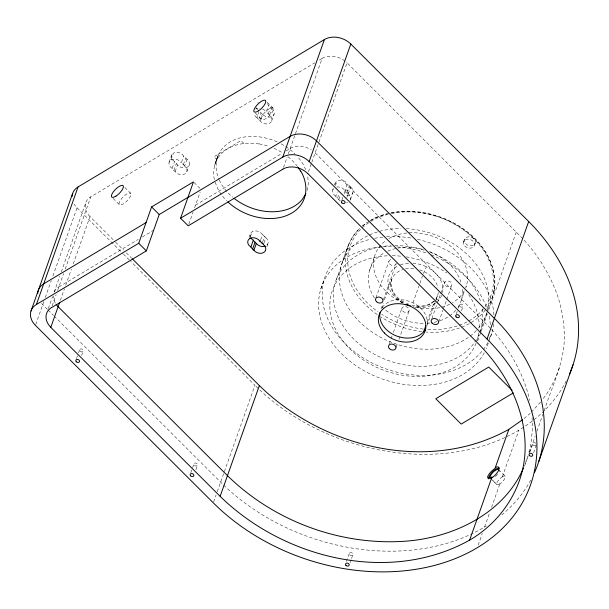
<?xml version="1.0" encoding="UTF-8"?>
<svg xmlns="http://www.w3.org/2000/svg" width="609" height="609" viewBox="0 0 609 609"><rect width="100%" height="100%" fill="white"/><g stroke="black" fill="none" stroke-linecap="round" stroke-linejoin="round"><path stroke-width="0.46" stroke-dasharray="3.04 2.28" d="M494.424 288.75C498.893 231.055 423.872 196.136 375.852 217.596M493.983 291.368L494.5 288.285L492.673 296.377L488.045 309.456M528.011 455.852L524.509 465.451M528.901 452.19L530.903 443.969L532.403 429.703L532.038 416.023M544.172 410.755C551.625 387.332 563.454 364.677 564.292 339.647C564.642 324.749 562.221 309.951 557.6 295.807C550.193 274.964 538.463 255.734 523.512 239.451M277.148 141.882C265.882 136.888 253.039 134.901 240.928 137.672A44.419 33.67 19.5 0 0 221.981 148.954C215.038 157.366 214.513 169.607 218.966 179.29M307.103 190.526L308.329 183.507L307.697 175.894M463.403 242.26L464.34 239.489M217.299 157.662L214.627 165.374L218.532 154.488C215.106 162.618 211.932 171.685 214.672 180.515M426.985 325.526L435.268 302.049M81.576 355.572L83.075 351.286M195.931 469.668L197.438 465.39M346.803 197.544L348.607 192.406M350.076 562.663L351.279 559.237M351.576 558.384L352.778 554.959M461.462 310.788L462.962 306.502M533.629 452.83L536.331 445.126M336.244 279.622C343.567 262.951 346.041 240.913 359.706 228.398M35.733 324.506L44.023 301.09M45.294 297.504L51.331 280.46M52.914 275.976L77.054 207.821A19.138 14.509 19.5 0 1 74.085 204.015M48.317 308.611L52.587 296.545M54.125 292.213L59.751 276.319M61.311 271.903L85.702 203.041M52.153 305.885L56.119 294.687M57.649 290.379L63.61 273.548M65.186 269.087L90.764 196.859L314.769 62.826M60.329 300.435L64.432 288.849M65.696 285.278L71.375 269.231M73.27 263.88L90.01 216.621L114.873 241.43M169.089 162.245L171.502 155.44M187.032 159.185L184.626 165.991A6.699 5.078 19.5 0 1 184.969 173.892A6.699 5.078 19.5 0 1 175.141 171.662A6.699 5.078 19.5 0 1 173.869 170.391A6.699 5.078 19.5 0 1 172.119 168.404A6.699 5.078 19.5 0 1 170.984 159.954L173.398 153.148A6.699 5.078 19.5 0 1 183.705 156.11A6.699 5.078 19.5 0 1 185.76 157.921A6.699 5.078 19.5 0 1 187.032 159.185A6.699 5.078 19.5 0 1 187.374 167.094A6.699 5.078 19.5 0 1 177.546 164.864A6.699 5.078 19.5 0 1 176.275 163.593A6.699 5.078 19.5 0 1 174.524 161.606A6.699 5.078 19.5 0 1 173.398 153.148M172.119 168.404L174.524 161.606M173.869 170.391L176.275 163.593M175.141 171.662L177.546 164.864M184.626 165.991A6.699 5.078 19.5 0 0 183.355 164.719A6.699 5.078 19.5 0 0 181.299 162.907L183.705 156.11M183.355 164.719L185.76 157.921M186.864 171.601L189.27 164.803M188.805 224.12L193.076 212.061M194.606 207.753L200.148 192.101M256.298 107.9L255.849 109.171A6.699 5.078 19.5 0 1 259.86 108.356M267.077 103.56A6.699 5.078 19.5 0 1 268.561 105.334A6.699 5.078 19.5 0 1 270.617 107.146A6.699 5.078 19.5 0 1 271.888 108.41L269.483 115.208A6.699 5.078 19.5 0 1 269.825 123.117A6.699 5.078 19.5 0 1 259.997 120.887A6.699 5.078 19.5 0 1 258.726 119.615A6.699 5.078 19.5 0 1 256.975 117.628L258.932 112.102M258.726 119.615L261.139 112.817A6.699 5.078 19.5 0 1 260.157 111.896M259.997 120.887L262.41 114.081A6.699 5.078 19.5 0 1 261.139 112.817M269.483 115.208A6.699 5.078 19.5 0 0 268.211 113.944A6.699 5.078 19.5 0 0 266.156 112.132L268.561 105.334M268.211 113.944L270.617 107.146M271.721 120.826L274.126 114.028M249.073 237.441L250.276 234.039M250.368 236.848L252.172 231.747M283.489 167.46L287.151 157.122M288.377 153.681L322.1 58.441L318.027 60.877M260.675 239.809L262.487 234.709A6.699 5.078 19.5 0 0 254.288 231.001A6.699 5.078 19.5 0 0 250.322 236.695M262.586 242.047L264.542 236.52A6.699 5.078 19.5 0 0 262.487 234.709M264.002 242.884L265.813 237.784A6.699 5.078 19.5 0 0 264.542 236.52M266.849 246.805L268.051 243.402M308.443 171.845L311.496 163.227M311.8 162.367L318.629 143.069M318.949 142.179L347.046 62.818L522.865 238.751M213.622 501.991L216.058 495.102M217.284 491.653L254.943 385.307L130.752 261.398M332.727 190.069L333.336 188.364M334.539 184.969L335.14 183.263M335.376 185.646L337.036 180.972M340.256 200.909A6.699 5.078 19.5 0 1 338.779 199.486A6.699 5.078 19.5 0 1 337.508 198.214A6.699 5.078 19.5 0 1 335.757 196.227L337.257 191.972M337.508 198.214L339.167 193.54M338.779 199.486L340.439 194.811M350.053 200.353A6.699 5.078 19.5 0 0 348.264 193.814A6.699 5.078 19.5 0 0 346.993 192.543A6.699 5.078 19.5 0 0 344.938 190.731L347.343 183.933A6.699 5.078 19.5 0 0 339.152 180.226A6.699 5.078 19.5 0 0 335.186 185.92M346.993 192.543L349.399 185.745A6.699 5.078 19.5 0 0 347.343 183.933M348.264 193.814L350.67 187.009A6.699 5.078 19.5 0 0 349.399 185.745M350.502 199.425L352.908 192.627M320.768 289.092L324.353 278.968M342.524 261.931L348.523 244.993M369.587 270.343L374.756 255.757M375.989 297.793L388.968 261.139M383.442 299.651L396.101 263.895M381.295 308.733L383.183 303.389M384.439 299.834L391.686 279.371L390.97 282.469L391.092 286.352L391.047 285.91L393.079 291.795L392.919 291.452C396.116 296.948 400.349 300.45 405.525 302.886M389.227 344.024L390.811 339.548M391.123 338.657L392.074 335.978M393.345 332.4L401.894 308.261M396.147 347.419L397.723 342.943M398.994 339.373L409.126 310.765M412.978 302.863L418.969 285.964M419.89 283.36L422.418 276.212M423.339 273.608L426.353 266.788A28.166 21.353 19.5 0 1 429.916 268.775A28.174 21.353 19.5 0 1 442.469 293.02M427.168 321.948L434.537 301.151M431.888 318.515L436.957 304.211M437.27 303.312L440.436 294.375M440.756 293.477L444.555 282.751M438.823 321.856L442.941 310.232M443.253 309.342L446.42 300.397M446.74 299.506L451.802 285.202M461.226 300.321L464.568 290.881M466.395 285.735L465.786 287.448A48.218 36.555 19.5 0 0 444.905 242.108A48.218 36.555 19.5 0 0 387.956 239.17M480.273 331.425L487.733 310.331M477.791 340.804L480.844 332.194M481.148 331.326L487.352 313.818M488.616 310.247L516.402 231.785M488.867 341.39L491.851 332.956M478.164 545.146L482.282 533.514M484.574 527.036L489.331 513.615M491.547 507.343L499.791 484.071M502.372 476.778L518.876 430.182M524.509 466.296L528.193 455.897M529.457 452.327L535.144 436.28M536.91 431.263L542.908 414.326M76.445 358.678L78.226 353.692M78.523 352.862L79.71 349.536M190.8 472.774L192.284 468.618M192.581 467.788L194.065 463.632M341.969 199.798L342.859 197.301M344.047 193.974L345.234 190.655M346.437 561.513L349.406 553.2M456.324 313.894L457.214 311.397M458.402 308.07L459.589 304.751M529.701 452.517L532.966 443.375M435.58 301.181L437.46 295.997L436.067 298.699M474.495 245.062L475.233 243.113M559.45 367.623L554.357 380.572L547.658 392.592L542.786 399.169M215.632 162.42L216.941 159.68A45.043 34.15 19.5 0 1 219.567 155.759A44.533 33.761 19.5 0 1 243.927 143.526A46.063 34.926 19.5 0 1 256.64 143.61L259.221 143.975M540.617 402.092L531.451 412.057M524.029 418.535L530.211 413.366M434.011 301.074L429.2 304.188L429.551 304.02C423.019 306.677 417.013 306.593 410.748 304.873M362.18 226.152L369.298 221.059M58.875 286.923L138.281 239.406M142.331 236.977L153.681 230.194M195.527 205.149L282.043 153.377M286.131 150.941L290.211 148.497M369.983 220.625L376.035 217.512M406.979 303.533L408.464 304.135M281.137 143.846L284.845 145.985A50.478 38.276 19.5 0 1 295.038 153.986M267.282 102.289L273.197 108.196A8.039 2.786 -45.1 0 1 266.004 118.519A8.039 2.786 -45.1 0 1 263.088 114.614A8.039 2.786 -45.1 0 1 273.197 108.196M315.157 152.874L490.976 328.814M255.514 113.221L261.862 119.562M243.927 143.526L240.974 140.58L213.98 156.726L216.941 159.68M498.664 469.653L505.287 476.253M490.953 478.689L496.792 484.52L492.81 480.539M194.081 182.517L200.437 188.859M124.875 187.496L130.798 193.403A8.039 2.786 -45.1 0 1 123.604 203.726A8.039 2.786 -45.1 0 1 120.689 199.821A8.039 2.786 -45.1 0 1 130.798 193.403M113.114 198.427L119.463 204.769M115.543 242.1L123.612 250.147M126.299 252.826L131.673 258.193M77.054 207.821L122.698 253.367M123.368 254.029L130.082 260.728M47.449 309.364L42.752 304.675A19.138 14.509 19.5 0 1 41.663 303.503M48.126 310.034L53.493 315.393M54.163 316.063L220.641 482.161A191.348 145.064 19.5 0 0 486.21 526.047M491.623 329.507C509.916 349.505 523.694 373.903 529.754 400.418M219.27 180.066L221.242 183.857A50.478 38.276 19.5 0 0 232.615 197.149M305.741 169.667L303.16 164.323A50.478 38.276 19.5 0 0 298.06 157.213M215.114 182.289L218.068 189.3A50.402 38.215 19.5 0 0 226.67 200.704M530.744 480.128A191.348 145.064 19.5 0 1 499.928 516.417M55.32 303.054A18.095 13.718 19.5 0 1 53.326 295.89M54.3 291.795A18.095 13.718 19.5 0 1 58.814 286.862M290.15 148.436A18.095 13.718 19.5 0 1 311.313 149.875M487.824 342.639A88.016 66.731 19.5 0 1 349.353 347.594A88.016 66.731 19.5 0 1 370.988 239.086M374.588 238.302A88.016 66.731 19.5 0 1 382.939 237.053M386.532 236.749A88.016 66.731 19.5 0 1 410.732 237.997M417.469 239.314A88.016 66.731 19.5 0 1 493.968 315.835M493.686 323.912A88.016 66.731 19.5 0 1 489.712 338.779M484.239 352.763A88.016 66.731 19.5 0 1 386.806 380.496A88.016 66.731 19.5 0 1 318.659 301.737A88.016 66.731 19.5 0 1 392.455 246.698M396.802 246.904A88.016 66.731 19.5 0 1 427.099 253.291M431.347 254.905A88.016 66.731 19.5 0 1 487.215 309.174M489.172 316.307A88.016 66.731 19.5 0 1 490.344 325.092M489.712 336.838A88.016 66.731 19.5 0 1 489.385 338.642M488.266 343.073A88.016 66.731 19.5 0 1 486.127 348.896M478.796 332.864A76.536 58.03 19.5 0 1 404.909 375.593A76.536 58.03 19.5 0 1 330.329 312.638A76.536 58.03 19.5 0 1 387.499 255.803M392.242 255.711A76.536 58.03 19.5 0 1 402.77 256.404M406.15 256.876A76.536 58.03 19.5 0 1 446.732 272.961M468.671 294.627A76.536 58.03 19.5 0 1 479.131 329.492M566.324 380.846A191.348 145.064 19.5 0 1 254.943 385.307M499.905 483.744A5.93 1.903 -43.9 0 1 496.738 483.12A5.93 1.903 -43.9 0 1 502.296 476.992M502.395 476.718A5.93 1.941 -46.7 0 1 505.158 477.73A5.93 1.941 -46.7 0 1 499.814 484.01M265.813 237.784A6.699 5.078 19.5 0 1 266.567 245.419M271.888 108.41A6.699 5.078 19.5 0 1 272.231 116.319A6.699 5.078 19.5 0 1 262.41 114.081M257.911 109.673A6.699 5.078 19.5 0 1 256.61 107.839M257.843 102.647A6.699 5.078 19.5 0 1 258.254 102.373M256.975 117.628A6.699 5.078 19.5 0 1 253.854 113.578M262.509 109.026A6.699 5.078 19.5 0 1 266.156 112.132M170.984 159.954A6.699 5.078 19.5 0 1 181.299 162.907M350.67 187.009A6.699 5.078 19.5 0 1 352.421 193.616A6.699 5.078 19.5 0 1 344.991 195.306M347.655 202.165A6.699 5.078 19.5 0 1 346.529 202.462M335.757 196.227A6.699 5.078 19.5 0 1 334.212 188.052M336.701 187.032A6.699 5.078 19.5 0 1 344.938 190.731M487.078 312.021A76.536 58.03 19.5 0 1 478.529 328.068M476.398 330.481A76.536 58.03 19.5 0 1 351.751 312.782A76.536 58.03 19.5 0 1 400.844 228.497M406.287 228.641A76.536 58.03 19.5 0 1 487.619 309.989M390.59 213.173A76.536 58.03 19.5 0 1 492.651 267.747A76.536 58.03 19.5 0 1 426.201 332.027M421.733 331.585A76.536 58.03 19.5 0 1 381.097 317.114M377.215 314.541A76.536 58.03 19.5 0 1 359.881 228.337M362.515 226.008A76.536 58.03 19.5 0 1 366.884 222.765M370.873 220.321A76.536 58.03 19.5 0 1 387.096 213.965M388.238 214.269A74.679 56.614 19.5 0 0 383.343 215.7A74.039 56.135 19.5 0 0 374.223 219.522A74.679 56.614 19.5 0 0 349.147 249.325A74.679 56.614 19.5 0 0 357.97 291.582A74.039 56.135 19.5 0 0 364.388 299.742A74.679 56.614 19.5 0 0 377.907 311.739M391.617 213.493A74.679 56.614 19.5 0 1 434.887 215.913M485.16 306.616A74.679 56.614 19.5 0 0 483.181 249.85A74.039 56.135 19.5 0 0 476.763 241.758M483.5 308.771A74.679 56.614 19.5 0 1 466.913 321.971A74.039 56.135 19.5 0 1 457.808 325.8A74.679 56.614 19.5 0 1 426.749 329.378M423.324 329.066A74.679 56.614 19.5 0 1 406.256 325.579A74.679 56.614 19.5 0 1 381.698 314.305M434.902 215.852A74.679 56.614 19.5 0 1 476.771 241.697M462.353 289.305A48.218 36.555 19.5 0 1 458.052 307.164M455.768 310.263A48.218 36.555 19.5 0 1 440.041 320.707M436.965 321.651A48.218 36.555 19.5 0 1 433.852 322.382M429.885 323.006A48.218 36.555 19.5 0 1 427.449 323.234M423.171 323.364A48.218 36.555 19.5 0 1 380.199 305.246M374.406 297.961A48.218 36.555 19.5 0 1 384.172 252.925M387.781 251.129A48.218 36.555 19.5 0 1 423.019 249.439M429.269 251.487A48.218 36.555 19.5 0 1 460.906 282.142M464.187 290.942A48.218 36.555 19.5 0 1 452.502 302.749M449.678 304.272A48.218 36.555 19.5 0 1 414.539 307.05M402.899 302.978A48.218 36.555 19.5 0 1 385.977 240.494M482.214 308.877A76.536 58.03 19.5 0 1 420.065 366.329A76.536 58.03 19.5 0 1 334.821 307.202A76.536 58.03 19.5 0 1 391.085 245.686M394.868 245.594A76.536 58.03 19.5 0 1 424.077 250.124M430.236 252.286A76.536 58.03 19.5 0 1 480.844 302.635M90.063 216.583A18.095 13.718 19.5 0 1 90.703 196.806M322.047 58.38A18.095 13.718 19.5 0 1 346.985 62.849M259.221 143.914A49.474 37.507 19.5 0 1 269.254 146.503M273.959 148.337A49.474 37.507 19.5 0 1 282.431 152.798M288.011 156.757A49.474 37.507 19.5 0 1 297.732 166.82M396.246 263.385A3.829 2.9 19.5 0 1 392.47 265.478A3.829 2.9 19.5 0 1 388.808 262.235A3.829 2.9 19.5 0 1 391.869 259.495M382.285 307.416A24.352 18.46 19.5 0 1 409.91 301.569A24.352 18.46 19.5 0 1 427.221 323.699M438.267 292.457A24.345 18.453 19.5 0 1 435.854 299.095M433.829 301.47A24.345 18.453 19.5 0 1 413.366 306.403M403.501 302.856A24.345 18.453 19.5 0 1 390.818 284.647A24.345 18.453 19.5 0 1 402.838 269.597M405.427 268.95A24.345 18.453 19.5 0 1 414.79 268.805M419.563 269.894A24.345 18.453 19.5 0 1 437.962 287.608M441.708 295.418A28.174 21.353 19.5 0 1 437.688 301.288M435.641 302.993A28.174 21.353 19.5 0 1 414.706 307.111M402.595 302.886A28.174 21.353 19.5 0 1 397.989 265.958M400.418 264.885A28.174 21.353 19.5 0 1 408.784 263.164M412.894 263.187A28.174 21.353 19.5 0 1 426.361 266.795M436.288 299.422A3.829 2.39 41.2 0 1 438.769 300.161M499.684 470.985A7.651 2.649 -45.1 0 1 499.433 471.518M497.507 474.312A7.651 2.649 -45.1 0 1 493.907 477.7M535.92 445.514A1.911 1.454 19.5 0 1 533.317 445.103A1.911 1.454 19.5 0 1 533.294 443.032A1.911 1.454 19.5 0 1 535.897 443.322M464.713 245.983A5.74 4.354 19.5 0 0 474.244 245.869A5.74 4.354 19.5 0 0 467.887 239.131A5.74 4.354 19.5 0 0 464.713 245.983M465.55 243.623A5.74 4.354 19.5 0 0 475.081 243.501A5.74 4.354 19.5 0 0 468.724 236.772A5.74 4.354 19.5 0 0 465.55 243.623M445.324 285.499A3.829 2.908 19.4 0 0 451.695 285.476A3.829 2.908 19.4 0 0 447.516 280.955A3.829 2.908 19.4 0 0 445.324 285.499M402.633 311.001A3.829 2.9 19.4 0 0 409.012 311.032A3.829 2.9 19.4 0 0 404.878 306.494A3.829 2.9 19.4 0 0 402.633 311.001M349.665 554.837A1.911 1.454 19.5 0 0 352.855 554.829A1.911 1.454 19.5 0 0 350.761 552.569A1.911 1.454 19.5 0 0 349.665 554.837M194.324 465.268A1.911 1.454 19.5 0 0 197.506 465.261A1.911 1.454 19.5 0 0 195.42 463A1.911 1.454 19.5 0 0 194.324 465.268M79.969 351.172A1.911 1.454 19.5 0 0 83.151 351.165A1.911 1.454 19.5 0 0 81.058 348.904A1.911 1.454 19.5 0 0 79.969 351.172M459.848 306.388A1.911 1.454 19.5 0 0 463.038 306.38A1.911 1.454 19.5 0 0 460.944 304.119A1.911 1.454 19.5 0 0 459.848 306.388M345.493 192.292A1.911 1.454 19.5 0 0 348.675 192.277A1.911 1.454 19.5 0 0 346.59 190.023A1.911 1.454 19.5 0 0 345.493 192.292"/><path stroke-width="0.91" d="M30.99 311.047L72.616 193.502M528.681 221.509L487.055 339.053A191.348 145.064 19.5 0 1 477.25 547.727A191.348 145.064 19.5 0 1 213.317 502.851L35.429 325.366A19.138 14.509 19.5 0 1 36.403 304.5L78.036 186.955L324.399 39.539A19.138 14.509 19.5 0 1 350.792 44.023L528.681 221.509A191.348 145.064 19.5 0 1 569.468 374.2M307.834 173.565L477.182 342.532C505.592 370.866 526.328 409.438 525.072 450.394C524.022 487.527 501.382 521.677 469.623 540.122C389.349 584.876 283.703 558.552 220.138 496.335L50.791 327.368L59.697 302.224M36.403 304.5L138.73 243.273L151.603 206.923L193.449 181.885L180.576 218.235L188.196 225.84L282.88 169.188M51.544 307.614L146.35 250.885L159.223 214.528L188.196 197.194M263.705 243.737L263.4 244.59A6.699 5.078 19.5 0 1 263.743 252.499A6.699 5.078 19.5 0 1 253.923 250.261A6.699 5.078 19.5 0 1 252.651 248.997A6.699 5.078 19.5 0 1 250.893 247.003A6.699 5.078 19.5 0 1 249.766 238.553L249.918 238.127M250.893 247.003L253.306 240.205A6.699 5.078 19.5 0 1 250.794 237.723M180.576 218.235L282.774 157.084L324.399 39.539M252.651 248.997L255.057 242.192A6.699 5.078 19.5 0 1 253.306 240.205M253.923 250.261L256.328 243.463A6.699 5.078 19.5 0 1 255.057 242.192M263.4 244.59A6.699 5.078 19.5 0 0 262.129 243.318A6.699 5.078 19.5 0 0 260.073 241.507L260.378 240.662M262.129 243.318L262.281 242.892M487.055 339.053L309.166 161.575L350.792 44.023M220.138 496.335L259.358 385.588L132.343 258.863M423.719 331.699L425.79 325.853M469.623 540.122L491.79 477.525M495.125 468.115L508.842 429.375L522.651 419.677M538.759 461.561L573.061 364.7M523.489 468.039C503.43 514.141 452.418 538.044 404.406 541.272C339.731 545.573 273.723 521.038 227.469 475.644L58.114 306.677A18.095 13.718 19.5 0 1 56.173 304.34M305.87 193.692L302.422 199.227A44.419 33.67 19.5 0 1 283.474 210.508C268.485 213.896 252.491 210.181 239.558 202.196A50.478 38.276 19.5 0 1 233.955 198.245M146.053 222.582L43.734 283.809A19.138 14.509 19.5 0 0 37.773 293.317M187.899 197.544L290.097 136.393A19.138 14.509 19.5 0 1 316.49 140.885L494.386 318.362A191.348 145.064 19.5 0 1 534.42 472.751M513.341 392.889L461.203 424.085L435.8 398.735L488.753 367.052L512.154 390.399M508.842 429.375C428.569 474.129 322.922 447.805 259.358 385.588M151.603 206.923L159.223 214.528M138.73 243.273L146.35 250.885M300.755 171.121C307.21 181.581 308.192 196.189 300.016 206.025A44.419 33.67 19.5 0 1 281.069 217.306C267.488 220.397 253.047 217.58 240.852 211.14A50.402 38.215 19.5 0 1 227.827 201.83M282.774 157.084A19.138 14.509 19.5 0 1 309.166 161.575M282.827 169.127A18.095 13.718 19.5 0 1 307.773 173.603M50.851 327.33A18.095 13.718 19.5 0 1 51.491 307.553M72.075 196.456A19.138 14.509 19.5 0 1 78.036 186.955M265.204 246.143A6.699 5.078 19.5 0 1 256.328 243.463M249.766 238.553A6.699 5.078 19.5 0 1 260.073 241.507M491.996 476.938A7.651 2.383 -43.4 0 1 487.809 476.36A7.651 2.383 -43.4 0 1 494.988 468.496M495.33 467.56A7.651 2.916 -46.7 0 1 498.763 469.859A7.651 2.916 -46.7 0 1 491.676 477.875M298.235 167.521A49.474 37.507 19.5 0 1 300.549 171.175M425.661 328.883A24.352 18.46 19.5 0 1 397.053 336.183A24.352 18.46 19.5 0 1 380.138 312.242M410.352 305.71A24.352 18.46 19.5 0 1 406.043 304.142M488.806 478.902A7.651 2.649 -45.1 0 1 492.239 472.196A7.651 2.649 -45.1 0 1 499.22 468.062M491.646 478.095A5.93 2.055 -45.1 0 1 492.514 472.774A5.93 2.055 -45.1 0 1 498.84 470.323M432.032 323.044A3.829 2.9 19.5 0 0 438.396 323.029A3.829 2.9 19.5 0 0 434.217 318.507A3.829 2.9 19.5 0 0 432.032 323.044M376.499 301.699A3.829 2.9 19.5 0 0 382.81 301.44A3.829 2.9 19.5 0 0 378.41 297.047A3.829 2.9 19.5 0 0 376.499 301.699M389.334 348.554A3.829 2.9 19.5 0 0 395.713 348.584A3.829 2.9 19.5 0 0 391.579 344.039A3.829 2.9 19.5 0 0 389.334 348.554M384.37 332.978A24.352 18.46 19.5 0 0 424.679 331.989A24.352 18.46 19.5 0 0 397.289 303.685A24.352 18.46 19.5 0 0 384.37 332.978M115.976 196.121A8.039 2.786 -45.1 0 0 123.178 185.791A8.039 2.786 -45.1 0 0 113.068 192.216A8.039 2.786 -45.1 0 0 115.976 196.121M258.376 110.914A8.039 2.786 -45.1 0 0 265.577 100.584A8.039 2.786 -45.1 0 0 255.468 107.009A8.039 2.786 -45.1 0 0 258.376 110.914M345.935 565.38A1.911 1.454 19.5 0 0 349.117 565.373A1.911 1.454 19.5 0 0 347.031 563.112A1.911 1.454 19.5 0 0 345.935 565.38M190.594 475.812A1.911 1.454 19.5 0 0 193.776 475.796A1.911 1.454 19.5 0 0 191.683 473.543A1.911 1.454 19.5 0 0 190.594 475.812M76.232 361.708A1.911 1.454 19.5 0 0 79.414 361.7A1.911 1.454 19.5 0 0 77.328 359.439A1.911 1.454 19.5 0 0 76.232 361.708M529.487 455.547A1.911 1.454 19.5 0 0 532.669 455.54A1.911 1.454 19.5 0 0 530.584 453.279A1.911 1.454 19.5 0 0 529.487 455.547M456.118 316.924A1.911 1.454 19.5 0 0 459.3 316.916A1.911 1.454 19.5 0 0 457.214 314.655A1.911 1.454 19.5 0 0 456.118 316.924M341.763 202.827A1.911 1.454 19.5 0 0 344.945 202.82A1.911 1.454 19.5 0 0 342.859 200.559A1.911 1.454 19.5 0 0 341.763 202.827"/></g></svg>
